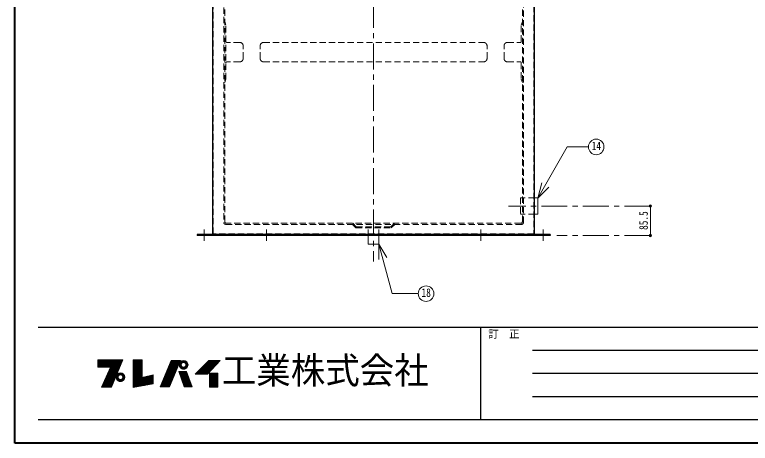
# Model space of a CAD drawing. Units: millimetres at full size, sheet at 1:15; details may follow other scales. Extents: x -3044 to 3031, y -2085 to 2130.
# Drawn here: x -3044 to -918, y -2085 to -848 of the extents above; entities that cross this region are included whole.
import ezdxf
from ezdxf.enums import TextEntityAlignment as Align

# ---------------------------------------------------------------- set-up
doc = ezdxf.new("R2010")
doc.units = ezdxf.units.MM
doc.header["$LTSCALE"] = 15
doc.header["$PDMODE"] = 32
doc.header["$PDSIZE"] = 7.5
doc.linetypes.add('CHAIN1', pattern=[8, 5, -1, 1, -1])
doc.linetypes.add('DASHED1', pattern=[1.8, 1.2, -0.6])
doc.layers.add('0-0', color=7, linetype='Continuous', lineweight=18)
doc.styles.add('ＭＳ ゴシック', font='')
doc.styles.get('ＭＳ ゴシック').set_extended_font_data('MS Gothic')

msp = doc.modelspace()

# ---------------------------------------------------------------- linework, layer by layer
at = {"layer": '0-0', "color": 1, "lineweight": 40}
for p, q in [((-3044, -2084.96), (-3044, 2130.04)), ((3031, -2084.96), (-3044, -2084.96))]:
    msp.add_line(p, q, dxfattribs=at)
at = {"layer": '0-0', "color": 4, "linetype": 'CHAIN1', "lineweight": 9}
for p, q in [((-2006.5, 29.54), (-2006.5, -1559.96)), ((-1206.5, -1399.96), (-1616.5, -1399.96)), ((-2496.5, -1467.46), (-2496.5, -1500.46)), ((-2316.5, -1467.46), (-2316.5, -1500.46)), ((-1696.5, -1467.46), (-1696.5, -1500.46)), ((-1516.5, -1467.46), (-1516.5, -1500.46)), ((-1206.5, -1485.46), (-1476.5, -1485.46))]:
    msp.add_line(p, q, dxfattribs=at)
at = {"layer": '0-0', "color": 5, "lineweight": 25}
for p, q in [((-2472, -442.96), (-2472, -1480.46)), ((-1541, -1480.46), (-1541, -480.46)), ((-2516.5, -1482.46), (-2516.5, -1485.46)), ((-1496.5, -1482.46), (-2516.5, -1482.46)), ((-1496.5, -1485.46), (-2516.5, -1485.46)), ((-1496.5, -1482.46), (-1496.5, -1485.46))]:
    msp.add_line(p, q, dxfattribs=at)
at = {"layer": '0-0', "linetype": 'DASHED1'}
for p, q in [((-1576.5, -1444.96), (-1576.5, -440.96)), ((-1573.5, -1447.96), (-1573.5, -442.96)), ((-1543, -443.96), (-1543, -1479.46)), ((-2470, -759.71), (-2470, -1479.46)), ((-2439.5, -745.87), (-2439.5, -1447.96)), ((-2436.5, -1444.96), (-2436.5, -744.49)), ((-2324.5, -927.71), (-1688.5, -927.71)), ((-2334.5, -973.71), (-2334.5, -937.71)), ((-1678.5, -973.71), (-1678.5, -937.71)), ((-2324.5, -983.71), (-1688.5, -983.71)), ((-1578.5, -1452.96), (-2434.5, -1452.96)), ((-1581.5, -1449.96), (-2431.5, -1449.96)), ((-1544, -1480.46), (-2469, -1480.46)), ((-2452, -1482.46), (-2452, -1480.46)), ((-2323.5, -1482.46), (-2323.5, -1485.46)), ((-2309.5, -1482.46), (-2309.5, -1485.46)), ((-1703.5, -1482.46), (-1703.5, -1485.46)), ((-1689.5, -1482.46), (-1689.5, -1485.46)), ((-1561, -1482.46), (-1561, -1480.46))]:
    msp.add_line(p, q, dxfattribs=at)
at = {"layer": '0-0', "color": 4, "linetype": 'DASHED1', "lineweight": 9}
for p, q in [((-2436.5, -867.71), (-2433.5, -877.71)), ((-1576.5, -867.71), (-1579.5, -877.71)), ((-2433.5, -1033.71), (-2433.5, -877.71)), ((-1579.5, -924.71), (-1579.5, -877.71)), ((-2393.5, -927.71), (-2430.5, -927.71)), ((-1619.5, -927.71), (-1582.5, -927.71)), ((-2383.5, -973.71), (-2383.5, -937.71)), ((-1629.5, -973.71), (-1629.5, -937.71)), ((-2393.5, -983.71), (-2430.5, -983.71)), ((-1619.5, -983.71), (-1582.5, -983.71)), ((-1579.5, -986.71), (-1579.5, -1033.71)), ((-2436.5, -1043.71), (-2433.5, -1033.71)), ((-1576.5, -1043.71), (-1579.5, -1033.71)), ((-1581.5, -1376.46), (-1581.5, -1423.46)), ((-1541, -1376.46), (-1581.5, -1376.46)), ((-1541, -1423.46), (-1581.5, -1423.46)), ((-2066.5, -1449.96), (-2056.5, -1459.96)), ((-2056.5, -1459.96), (-1956.5, -1459.96)), ((-2022, -1485.46), (-2022, -1459.96)), ((-1991, -1485.46), (-1991, -1459.96)), ((-1946.5, -1449.96), (-1956.5, -1459.96)), ((-1945.26, -1452.96), (-1955.26, -1462.96)), ((-2503.5, -1482.46), (-2503.5, -1485.46)), ((-2489.5, -1482.46), (-2489.5, -1485.46)), ((-1523.5, -1482.46), (-1523.5, -1485.46)), ((-1509.5, -1482.46), (-1509.5, -1485.46))]:
    msp.add_line(p, q, dxfattribs=at)
at = {"layer": '0-0'}
for p, q in [((-1531.76, -1376.96), (-1446.49, -1229.27)), ((-1385.53, -1229.27), (-1446.49, -1229.27)), ((-1531.76, -1376.96), (-1520.12, -1333.5)), ((-1531.76, -1376.96), (-1499.94, -1345.14)), ((-1541, -1376.46), (-1531.5, -1376.46)), ((-1531.5, -1376.46), (-1531.5, -1423.46)), ((-1541, -1423.46), (-1531.5, -1423.46)), ((-2022, -1485.46), (-2022, -1509.96)), ((-1991, -1485.46), (-1991, -1509.96)), ((-2022, -1509.96), (-1991, -1509.96)), ((-1991.11, -1509.78), (-1968.61, -1548.75)), ((-1991.11, -1509.78), (-1991.11, -1554.78)), ((-2803.36, -1845.26), (-2732.24, -1845.26)), ((-2803.36, -1845.89), (-2732.5, -1845.89)), ((-2803.36, -1846.83), (-2732.89, -1846.83)), ((-2803.36, -1847.78), (-2733.28, -1847.78)), ((-2803.36, -1848.72), (-2733.67, -1848.72)), ((-2803.36, -1849.98), (-2734.2, -1849.98)), ((-2764.3, -1922.75), (-2731.85, -1844.31)), ((-2701.93, -1844), (-2701.93, -1923.69)), ((-2675.78, -1844), (-2701.93, -1844)), ((-2701.93, -1845.26), (-2675.78, -1845.26)), ((-2701.93, -1845.89), (-2675.78, -1845.89)), ((-2701.93, -1846.83), (-2675.78, -1846.83)), ((-2701.93, -1847.78), (-2675.78, -1847.78)), ((-2701.93, -1848.72), (-2675.78, -1848.72)), ((-2701.93, -1849.98), (-2675.78, -1849.98)), ((-2591.99, -1845.57), (-2623.49, -1922.12)), ((-2596.72, -1922.12), (-2564.9, -1845.57)), ((-2593.81, -1849.98), (-2566.73, -1849.98)), ((-2593.29, -1848.72), (-2566.21, -1848.72)), ((-2592.9, -1847.78), (-2565.85, -1847.78)), ((-2592.51, -1846.83), (-2565.42, -1846.83)), ((-2591.99, -1845.57), (-2564.9, -1845.57)), ((-2564.97, -1849.67), (-2546.56, -1849.67)), ((-2563.15, -1848.09), (-2548.38, -1848.09)), ((-2560.93, -1846.83), (-2550.6, -1846.83)), ((-2487.41, -1849.98), (-2453.71, -1849.98)), ((-2486.47, -1885.26), (-2449.61, -1845.57)), ((-2486.15, -1848.72), (-2452.54, -1848.72)), ((-2485.21, -1847.78), (-2451.66, -1847.78)), ((-2484.26, -1846.83), (-2450.78, -1846.83)), ((-2734.59, -1850.93), (-2803.36, -1850.93)), ((-2803.36, -1851.87), (-2734.98, -1851.87)), ((-2803.36, -1852.82), (-2735.37, -1852.82)), ((-2803.36, -1853.76), (-2735.76, -1853.76)), ((-2803.36, -1854.71), (-2736.15, -1854.71)), ((-2803.36, -1855.34), (-2736.41, -1855.34)), ((-2803.36, -1856.6), (-2736.93, -1856.6)), ((-2803.36, -1857.54), (-2737.32, -1857.54)), ((-2803.36, -1858.49), (-2737.71, -1858.49)), ((-2803.36, -1859.43), (-2738.1, -1859.43)), ((-2803.36, -1860.38), (-2738.5, -1860.38)), ((-2803.36, -1861.32), (-2738.89, -1861.32)), ((-2803.36, -1862.27), (-2739.28, -1862.27)), ((-2803.36, -1863.21), (-2739.67, -1863.21)), ((-2803.36, -1864.16), (-2740.06, -1864.16)), ((-2766.82, -1865.42), (-2803.36, -1865.42)), ((-2793.28, -1922.75), (-2766.82, -1865.42)), ((-2742.8, -1870.77), (-2769.29, -1870.77)), ((-2742.4, -1869.83), (-2768.85, -1869.83)), ((-2741.88, -1868.57), (-2768.27, -1868.57)), ((-2741.49, -1867.62), (-2767.83, -1867.62)), ((-2740.97, -1866.36), (-2767.25, -1866.36)), ((-2740.58, -1865.42), (-2766.82, -1865.42)), ((-2701.93, -1850.93), (-2675.78, -1850.93)), ((-2701.93, -1851.87), (-2675.78, -1851.87)), ((-2701.93, -1852.82), (-2675.78, -1852.82)), ((-2701.93, -1853.76), (-2675.78, -1853.76)), ((-2701.93, -1854.71), (-2675.78, -1854.71)), ((-2701.93, -1855.34), (-2675.78, -1855.34)), ((-2701.93, -1856.6), (-2675.78, -1856.6)), ((-2701.93, -1857.54), (-2675.78, -1857.54)), ((-2701.93, -1858.49), (-2675.78, -1858.49)), ((-2701.93, -1859.43), (-2675.78, -1859.43)), ((-2701.93, -1860.38), (-2675.78, -1860.38)), ((-2701.93, -1861.32), (-2675.78, -1861.32)), ((-2701.93, -1862.27), (-2675.78, -1862.27)), ((-2701.93, -1863.21), (-2675.78, -1863.21)), ((-2701.93, -1864.16), (-2675.78, -1864.16)), ((-2701.93, -1865.42), (-2675.78, -1865.42)), ((-2701.93, -1866.36), (-2675.78, -1866.36)), ((-2701.93, -1867.62), (-2675.78, -1867.62)), ((-2701.93, -1868.57), (-2675.78, -1868.57)), ((-2701.93, -1869.83), (-2675.78, -1869.83)), ((-2701.93, -1870.77), (-2675.78, -1870.77)), ((-2602.36, -1870.77), (-2575.37, -1870.77)), ((-2601.97, -1869.83), (-2574.98, -1869.83)), ((-2601.45, -1868.57), (-2574.46, -1868.57)), ((-2601.06, -1867.62), (-2574.07, -1867.62)), ((-2600.55, -1866.36), (-2573.54, -1866.36)), ((-2600.16, -1865.42), (-2573.15, -1865.42)), ((-2599.64, -1864.16), (-2572.62, -1864.16)), ((-2599.25, -1863.21), (-2572.23, -1863.21)), ((-2598.86, -1862.27), (-2571.84, -1862.27)), ((-2598.47, -1861.32), (-2571.45, -1861.32)), ((-2598.08, -1860.38), (-2571.05, -1860.38)), ((-2597.66, -1859.43), (-2570.66, -1859.43)), ((-2597.31, -1858.49), (-2570.27, -1858.49)), ((-2596.92, -1857.54), (-2569.88, -1857.54)), ((-2596.53, -1856.6), (-2569.48, -1856.6)), ((-2596.01, -1855.34), (-2568.96, -1855.34)), ((-2595.75, -1854.71), (-2568.7, -1854.71)), ((-2595.36, -1853.76), (-2568.3, -1853.76)), ((-2594.97, -1852.82), (-2567.91, -1852.82)), ((-2594.58, -1851.87), (-2567.52, -1851.87)), ((-2594.19, -1850.93), (-2567.13, -1850.93)), ((-2568.52, -1858.49), (-2562.52, -1858.49)), ((-2568.45, -1857.23), (-2562.4, -1857.23)), ((-2568.42, -1860.06), (-2562.33, -1860.06)), ((-2568.2, -1855.65), (-2561.89, -1855.65)), ((-2568.12, -1861.64), (-2561.74, -1861.64)), ((-2567.61, -1853.76), (-2560.59, -1853.76)), ((-2567.61, -1863.21), (-2560.59, -1863.21)), ((-2567.02, -1852.5), (-2558.89, -1852.5)), ((-2566.85, -1864.79), (-2558.19, -1864.79)), ((-2566.03, -1850.93), (-2545.5, -1850.93)), ((-2565.79, -1866.36), (-2545.74, -1866.36)), ((-2564.66, -1867.62), (-2546.87, -1867.62)), ((-2562.17, -1869.51), (-2549.36, -1869.51)), ((-2559.18, -1870.77), (-2552.35, -1870.77)), ((-2544.68, -1864.79), (-2553.34, -1864.79)), ((-2544.51, -1852.5), (-2552.64, -1852.5)), ((-2543.92, -1853.76), (-2550.94, -1853.76)), ((-2543.92, -1863.21), (-2550.94, -1863.21)), ((-2543.41, -1861.64), (-2549.8, -1861.64)), ((-2543.33, -1855.65), (-2549.64, -1855.65)), ((-2543.11, -1860.06), (-2549.2, -1860.06)), ((-2543.08, -1857.23), (-2549.13, -1857.23)), ((-2549.02, -1858.49), (-2543.02, -1858.49)), ((-2508.2, -1870.77), (-2473.01, -1870.77)), ((-2507.26, -1869.83), (-2472.13, -1869.83)), ((-2506, -1868.57), (-2470.96, -1868.57)), ((-2505.05, -1867.62), (-2470.09, -1867.62)), ((-2503.79, -1866.36), (-2468.92, -1866.36)), ((-2502.85, -1865.42), (-2468.04, -1865.42)), ((-2501.59, -1864.16), (-2466.87, -1864.16)), ((-2500.64, -1863.21), (-2465.99, -1863.21)), ((-2499.7, -1862.27), (-2465.11, -1862.27)), ((-2498.75, -1861.32), (-2464.24, -1861.32)), ((-2497.81, -1860.38), (-2463.36, -1860.38)), ((-2496.86, -1859.43), (-2462.48, -1859.43)), ((-2495.92, -1858.49), (-2461.6, -1858.49)), ((-2494.97, -1857.54), (-2460.64, -1857.54)), ((-2494.03, -1856.6), (-2459.85, -1856.6)), ((-2492.77, -1855.34), (-2458.68, -1855.34)), ((-2492.14, -1854.71), (-2458.09, -1854.71)), ((-2491.19, -1853.76), (-2457.22, -1853.76)), ((-2490.25, -1852.82), (-2456.34, -1852.82)), ((-2489.3, -1851.87), (-2455.46, -1851.87)), ((-2488.36, -1850.93), (-2454.58, -1850.93)), ((-2751.27, -1891.25), (-2778.74, -1891.25)), ((-2750.48, -1889.36), (-2777.86, -1889.36)), ((-2749.83, -1887.78), (-2777.14, -1887.78)), ((-2749.31, -1886.52), (-2776.56, -1886.52)), ((-2748.66, -1884.95), (-2775.83, -1884.95)), ((-2775.25, -1883.69), (-2748.14, -1883.69)), ((-2747.49, -1882.11), (-2774.52, -1882.11)), ((-2746.83, -1880.54), (-2773.79, -1880.54)), ((-2746.31, -1879.28), (-2773.21, -1879.28)), ((-2772.49, -1877.7), (-2745.66, -1877.7)), ((-2745.14, -1876.44), (-2771.9, -1876.44)), ((-2744.62, -1875.18), (-2771.23, -1875.18)), ((-2770.6, -1873.61), (-2743.97, -1873.61)), ((-2743.45, -1872.35), (-2770.01, -1872.35)), ((-2750.9, -1891.25), (-2744.59, -1891.25)), ((-2750.31, -1889.36), (-2743.29, -1889.36)), ((-2749.55, -1887.78), (-2740.89, -1887.78)), ((-2748.73, -1886.52), (-2728.2, -1886.52)), ((-2747.36, -1884.95), (-2729.57, -1884.95)), ((-2745.85, -1883.69), (-2731.08, -1883.69)), ((-2742.86, -1882.11), (-2734.07, -1882.11)), ((-2727.38, -1887.78), (-2736.04, -1887.78)), ((-2726.62, -1889.36), (-2733.64, -1889.36)), ((-2726.03, -1891.25), (-2732.34, -1891.25)), ((-2701.93, -1872.35), (-2675.78, -1872.35)), ((-2701.93, -1873.61), (-2675.78, -1873.61)), ((-2701.93, -1875.18), (-2675.78, -1875.18)), ((-2701.93, -1876.44), (-2675.78, -1876.44)), ((-2701.93, -1877.7), (-2675.78, -1877.7)), ((-2701.93, -1879.28), (-2675.78, -1879.28)), ((-2701.93, -1880.54), (-2675.78, -1880.54)), ((-2701.93, -1882.11), (-2675.78, -1882.11)), ((-2701.93, -1883.69), (-2675.78, -1883.69)), ((-2701.93, -1884.95), (-2675.78, -1884.95)), ((-2701.93, -1886.52), (-2675.78, -1886.52)), ((-2701.93, -1887.78), (-2675.78, -1887.78)), ((-2701.93, -1889.36), (-2675.78, -1889.36)), ((-2701.93, -1891.25), (-2675.78, -1891.25)), ((-2643.34, -1891.25), (-2660.26, -1891.25)), ((-2643.34, -1889.36), (-2651.8, -1889.36)), ((-2610.79, -1891.25), (-2583.88, -1891.25)), ((-2610.01, -1889.36), (-2583.1, -1889.36)), ((-2609.36, -1887.78), (-2582.44, -1887.78)), ((-2608.84, -1886.52), (-2581.92, -1886.52)), ((-2608.19, -1884.95), (-2581.27, -1884.95)), ((-2607.68, -1883.69), (-2580.74, -1883.69)), ((-2607.03, -1882.11), (-2580.09, -1882.11)), ((-2606.38, -1880.54), (-2579.43, -1880.54)), ((-2605.85, -1879.28), (-2578.91, -1879.28)), ((-2605.22, -1877.7), (-2578.25, -1877.7)), ((-2604.69, -1876.44), (-2577.73, -1876.44)), ((-2604.18, -1875.18), (-2577.21, -1875.18)), ((-2603.53, -1873.61), (-2576.55, -1873.61)), ((-2603.01, -1872.35), (-2576.03, -1872.35)), ((-2569.52, -1877.7), (-2547.46, -1877.7)), ((-2568.97, -1879.28), (-2546.88, -1879.28)), ((-2568.53, -1880.54), (-2546.41, -1880.54)), ((-2567.98, -1882.11), (-2545.83, -1882.11)), ((-2567.44, -1883.69), (-2545.25, -1883.69)), ((-2567, -1884.95), (-2544.79, -1884.95)), ((-2566.45, -1886.52), (-2544.21, -1886.52)), ((-2566.01, -1887.78), (-2543.74, -1887.78)), ((-2565.47, -1889.36), (-2543.16, -1889.36)), ((-2564.81, -1891.25), (-2542.46, -1891.25)), ((-2531.2, -1921.8), (-2547.58, -1877.39)), ((-2522.69, -1885.26), (-2486.47, -1885.26)), ((-2521.12, -1883.69), (-2485, -1883.69)), ((-2519.54, -1882.11), (-2483.54, -1882.11)), ((-2517.97, -1880.54), (-2482.08, -1880.54)), ((-2516.71, -1879.28), (-2480.91, -1879.28)), ((-2515.13, -1877.7), (-2479.45, -1877.7)), ((-2513.87, -1876.44), (-2478.28, -1876.44)), ((-2512.61, -1875.18), (-2477.11, -1875.18)), ((-2511.04, -1873.61), (-2475.64, -1873.61)), ((-2509.78, -1872.35), (-2474.47, -1872.35)), ((-2480.8, -1883.69), (-2456.86, -1883.69)), ((-2480.8, -1884.95), (-2456.86, -1884.95)), ((-2480.8, -1886.52), (-2456.86, -1886.52)), ((-2480.8, -1887.78), (-2456.86, -1887.78)), ((-2480.8, -1889.36), (-2456.86, -1889.36)), ((-2480.8, -1891.25), (-2456.86, -1891.25)), ((-2760.13, -1912.67), (-2788.62, -1912.67)), ((-2759.34, -1910.78), (-2787.75, -1910.78)), ((-2758.82, -1909.52), (-2787.17, -1909.52)), ((-2758.17, -1907.94), (-2786.44, -1907.94)), ((-2757.52, -1906.37), (-2785.72, -1906.37)), ((-2756.87, -1904.79), (-2784.99, -1904.79)), ((-2756.22, -1903.22), (-2784.26, -1903.22)), ((-2755.7, -1901.96), (-2783.68, -1901.96)), ((-2755.04, -1900.38), (-2782.95, -1900.38)), ((-2754.39, -1898.81), (-2782.23, -1898.81)), ((-2753.61, -1896.92), (-2781.31, -1896.92)), ((-2753.09, -1895.66), (-2780.77, -1895.66)), ((-2752.44, -1894.08), (-2780.05, -1894.08)), ((-2779.46, -1892.82), (-2751.92, -1892.82)), ((-2751.22, -1894.08), (-2745.22, -1894.08)), ((-2751.15, -1892.82), (-2745.1, -1892.82)), ((-2751.12, -1895.66), (-2745.03, -1895.66)), ((-2750.9, -1896.92), (-2744.59, -1896.92)), ((-2750.31, -1898.81), (-2743.29, -1898.81)), ((-2749.55, -1900.38), (-2740.89, -1900.38)), ((-2748.49, -1901.96), (-2728.44, -1901.96)), ((-2747.36, -1903.22), (-2729.57, -1903.22)), ((-2745.38, -1904.79), (-2731.55, -1904.79)), ((-2741.88, -1906.37), (-2735.05, -1906.37)), ((-2727.38, -1900.38), (-2736.04, -1900.38)), ((-2726.62, -1898.81), (-2733.64, -1898.81)), ((-2726.03, -1896.92), (-2732.34, -1896.92)), ((-2725.81, -1895.66), (-2731.9, -1895.66)), ((-2725.78, -1892.82), (-2731.83, -1892.82)), ((-2731.72, -1894.08), (-2725.72, -1894.08)), ((-2701.93, -1892.82), (-2675.78, -1892.82)), ((-2701.93, -1894.08), (-2675.78, -1894.08)), ((-2701.93, -1895.66), (-2643.34, -1895.66)), ((-2701.93, -1896.92), (-2643.34, -1896.92)), ((-2701.93, -1898.81), (-2643.34, -1898.81)), ((-2701.93, -1900.38), (-2643.34, -1900.38)), ((-2701.93, -1901.96), (-2643.34, -1901.96)), ((-2701.93, -1903.22), (-2643.34, -1903.22)), ((-2701.93, -1904.79), (-2643.34, -1904.79)), ((-2701.93, -1906.37), (-2643.34, -1906.37)), ((-2701.93, -1907.94), (-2643.34, -1907.94)), ((-2701.93, -1909.52), (-2643.34, -1909.52)), ((-2701.93, -1910.78), (-2643.34, -1910.78)), ((-2701.93, -1912.67), (-2643.34, -1912.67)), ((-2643.34, -1894.08), (-2672.96, -1894.08)), ((-2643.34, -1892.82), (-2667.32, -1892.82)), ((-2619.6, -1912.67), (-2592.79, -1912.67)), ((-2618.82, -1910.78), (-2592, -1910.78)), ((-2618.31, -1909.52), (-2591.48, -1909.52)), ((-2617.66, -1907.94), (-2590.82, -1907.94)), ((-2617.01, -1906.37), (-2590.17, -1906.37)), ((-2616.36, -1904.79), (-2589.51, -1904.79)), ((-2615.71, -1903.22), (-2588.86, -1903.22)), ((-2615.19, -1901.96), (-2588.34, -1901.96)), ((-2614.55, -1900.38), (-2587.68, -1900.38)), ((-2613.9, -1898.81), (-2587.03, -1898.81)), ((-2613.12, -1896.92), (-2586.24, -1896.92)), ((-2612.6, -1895.66), (-2585.72, -1895.66)), ((-2611.95, -1894.08), (-2585.06, -1894.08)), ((-2611.43, -1892.82), (-2584.54, -1892.82)), ((-2564.26, -1892.82), (-2541.88, -1892.82)), ((-2563.82, -1894.08), (-2541.42, -1894.08)), ((-2563.28, -1895.66), (-2540.84, -1895.66)), ((-2562.84, -1896.92), (-2540.37, -1896.92)), ((-2562.18, -1898.81), (-2539.68, -1898.81)), ((-2561.63, -1900.38), (-2539.09, -1900.38)), ((-2561.12, -1901.96), (-2538.51, -1901.96)), ((-2560.65, -1903.22), (-2538.05, -1903.22)), ((-2560.1, -1904.79), (-2537.47, -1904.79)), ((-2559.55, -1906.37), (-2536.89, -1906.37)), ((-2559.01, -1907.94), (-2536.31, -1907.94)), ((-2558.46, -1909.52), (-2535.73, -1909.52)), ((-2558.02, -1910.78), (-2535.26, -1910.78)), ((-2557.36, -1912.67), (-2534.56, -1912.67)), ((-2480.8, -1892.82), (-2456.86, -1892.82)), ((-2480.8, -1894.08), (-2456.86, -1894.08)), ((-2480.8, -1895.66), (-2456.86, -1895.66)), ((-2480.8, -1896.92), (-2456.86, -1896.92)), ((-2480.8, -1898.81), (-2456.86, -1898.81)), ((-2480.8, -1900.38), (-2456.86, -1900.38)), ((-2480.8, -1901.96), (-2456.86, -1901.96)), ((-2480.8, -1903.22), (-2456.86, -1903.22)), ((-2480.8, -1904.79), (-2456.86, -1904.79)), ((-2480.8, -1906.37), (-2456.86, -1906.37)), ((-2480.8, -1907.94), (-2456.86, -1907.94)), ((-2480.8, -1909.52), (-2456.86, -1909.52)), ((-2480.8, -1910.78), (-2456.86, -1910.78)), ((-2480.8, -1912.67), (-2456.86, -1912.67)), ((-2793.28, -1922.75), (-2764.3, -1922.75)), ((-2763.64, -1921.17), (-2792.55, -1921.17)), ((-2762.86, -1919.28), (-2791.68, -1919.28)), ((-2762.21, -1917.71), (-2790.95, -1917.71)), ((-2761.56, -1916.13), (-2790.22, -1916.13)), ((-2760.78, -1914.24), (-2789.35, -1914.24)), ((-2701.93, -1914.24), (-2650.23, -1914.24)), ((-2701.93, -1916.13), (-2660.57, -1916.13)), ((-2701.93, -1917.71), (-2669.18, -1917.71)), ((-2701.93, -1919.28), (-2677.8, -1919.28)), ((-2701.93, -1921.17), (-2688.14, -1921.17)), ((-2596.72, -1922.12), (-2623.49, -1922.12)), ((-2623.1, -1921.17), (-2596.32, -1921.17)), ((-2622.32, -1919.28), (-2595.54, -1919.28)), ((-2621.68, -1917.71), (-2594.88, -1917.71)), ((-2621.03, -1916.13), (-2594.23, -1916.13)), ((-2620.25, -1914.24), (-2593.44, -1914.24)), ((-2556.71, -1914.24), (-2533.98, -1914.24)), ((-2556.16, -1916.13), (-2533.29, -1916.13)), ((-2555.61, -1917.71), (-2532.71, -1917.71)), ((-2555.07, -1919.28), (-2532.12, -1919.28)), ((-2554.41, -1921.17), (-2531.43, -1921.17)), ((-2554.19, -1921.8), (-2531.2, -1921.8)), ((-2480.8, -1914.24), (-2456.86, -1914.24)), ((-2480.8, -1916.13), (-2456.86, -1916.13)), ((-2480.8, -1917.71), (-2456.86, -1917.71)), ((-2480.8, -1919.28), (-2456.86, -1919.28)), ((-2480.8, -1921.17), (-2456.86, -1921.17))]:
    msp.add_line(p, q, dxfattribs=at)
at = {"layer": '0-0', "color": 4, "lineweight": 9}
msp.add_line((-1206.5, -1399.96), (-1206.5, -1485.46), dxfattribs=at)
at = {"layer": '0-0', "color": 6, "lineweight": 25}
for p, q in [((-2976.5, -1749.6), (2963.5, -1749.6)), ((-1697.21, -1749.6), (-1697.21, -2017.46)), ((-1547.21, -1816.56), (-154.36, -1816.56)), ((-154.36, -1883.53), (-1547.21, -1883.53)), ((-154.36, -1950.49), (-1547.21, -1950.49)), ((2963.5, -2017.46), (-2976.5, -2017.46))]:
    msp.add_line(p, q, dxfattribs=at)
at = {"layer": '0-0', "color": 4, "linetype": 'DASHED1', "lineweight": 9}
msp.add_lwpolyline([(-2067.74, -1452.96), (-2057.74, -1462.96), (-1955.26, -1462.96)], dxfattribs=at)
at = {"layer": '0-0'}
for points in [[(-1991.11, -1509.78), (-1952.74, -1652.98), (-1877.29, -1652.98)], [(-2803.36, -1865.42), (-2803.36, -1844.31), (-2731.85, -1844.31)], [(-2701.93, -1923.69), (-2643.34, -1912.98), (-2643.34, -1887.47), (-2675.78, -1894.71), (-2675.78, -1844)], [(-2522.69, -1885.26), (-2483, -1845.57), (-2449.61, -1845.57)], [(-2554.19, -1921.8), (-2569.63, -1877.39), (-2547.58, -1877.39)]]:
    msp.add_lwpolyline(points, dxfattribs=at)
msp.add_lwpolyline([(-2480.8, -1882.11), (-2480.8, -1922.75), (-2456.86, -1922.75), (-2456.86, -1882.11)], close=True, dxfattribs=at)
for centre, radius in [((-1363.03, -1229.27), 22.5), ((-1854.79, -1652.98), 22.5), ((-2555.77, -1858.49), 12.75), ((-2555.77, -1858.49), 6.75), ((-2738.47, -1894.08), 12.75), ((-2738.47, -1894.08), 6.75)]:
    msp.add_circle(centre, radius, dxfattribs=at)
at = {"layer": '0-0', "color": 4, "linetype": 'DASHED1', "lineweight": 9}
for centre, radius, start, end in [((-2430.5, -924.71), 3, 180, 270), ((-2393.5, -937.71), 10, 0, 90), ((-1619.5, -937.71), 10, 90, 180), ((-1582.5, -924.71), 3, 270, 0), ((-2393.5, -973.71), 10, 270, 0), ((-1619.5, -973.71), 10, 180, 270), ((-2430.5, -986.71), 3, 90, 180), ((-1582.5, -986.71), 3, 0, 90)]:
    msp.add_arc(centre, radius, start, end, dxfattribs=at)
at = {"layer": '0-0', "linetype": 'DASHED1'}
for centre, radius, start, end in [((-2324.5, -937.71), 10, 90, 180), ((-1688.5, -937.71), 10, 0, 90), ((-2324.5, -973.71), 10, 180, 270), ((-1688.5, -973.71), 10, 270, 0), ((-2431.5, -1444.96), 5, 180, 270), ((-1581.5, -1444.96), 5, 270, 0), ((-2434.5, -1447.96), 5, 180, 270), ((-1578.5, -1447.96), 5, 270, 0), ((-2469, -1479.46), 1, 180, 270), ((-1544, -1479.46), 1, 270, 0)]:
    msp.add_arc(centre, radius, start, end, dxfattribs=at)
at = {"layer": '0-0', "color": 5, "lineweight": 25}
for centre, start, end in [((-2470, -1480.46), 180, 270), ((-1543, -1480.46), 270, 0)]:
    msp.add_arc(centre, 2, start, end, dxfattribs=at)
at = {"layer": '0-0', "color": 1}
for p in [(-1206.5, -1399.96), (-1206.5, -1485.46)]:
    msp.add_point(p, dxfattribs=at)

# ---------------------------------------------------------------- texts
at = {"layer": '0-0', "style": 'ＭＳ ゴシック'}
for s, height, width, p in [('14', 24.74, 0.8, (-1376.15, -1246.15)), ('18', 24.74, 0.8, (-1867.91, -1669.85)), ('工業株式会社', 76.98, 0.95, (-2445.61, -1936.03))]:
    msp.add_text(s, height=height, dxfattribs=dict(at, width=width)).set_placement(p, align=Align.BOTTOM_LEFT)
at = {"layer": '0-0', "style": 'ＭＳ ゴシック', "width": 0.8}
msp.add_text('85.5', height=24.74, rotation=90, dxfattribs=at).set_placement((-1206.5, -1468.96), align=Align.BOTTOM_LEFT)
at = {"layer": '0-0', "style": 'ＭＳ ゴシック'}
msp.add_text('訂\u3000正', height=21.99, dxfattribs=at).set_placement((-1674.71, -1787.1), align=Align.BOTTOM_LEFT)

doc.saveas('drawing.dxf')
